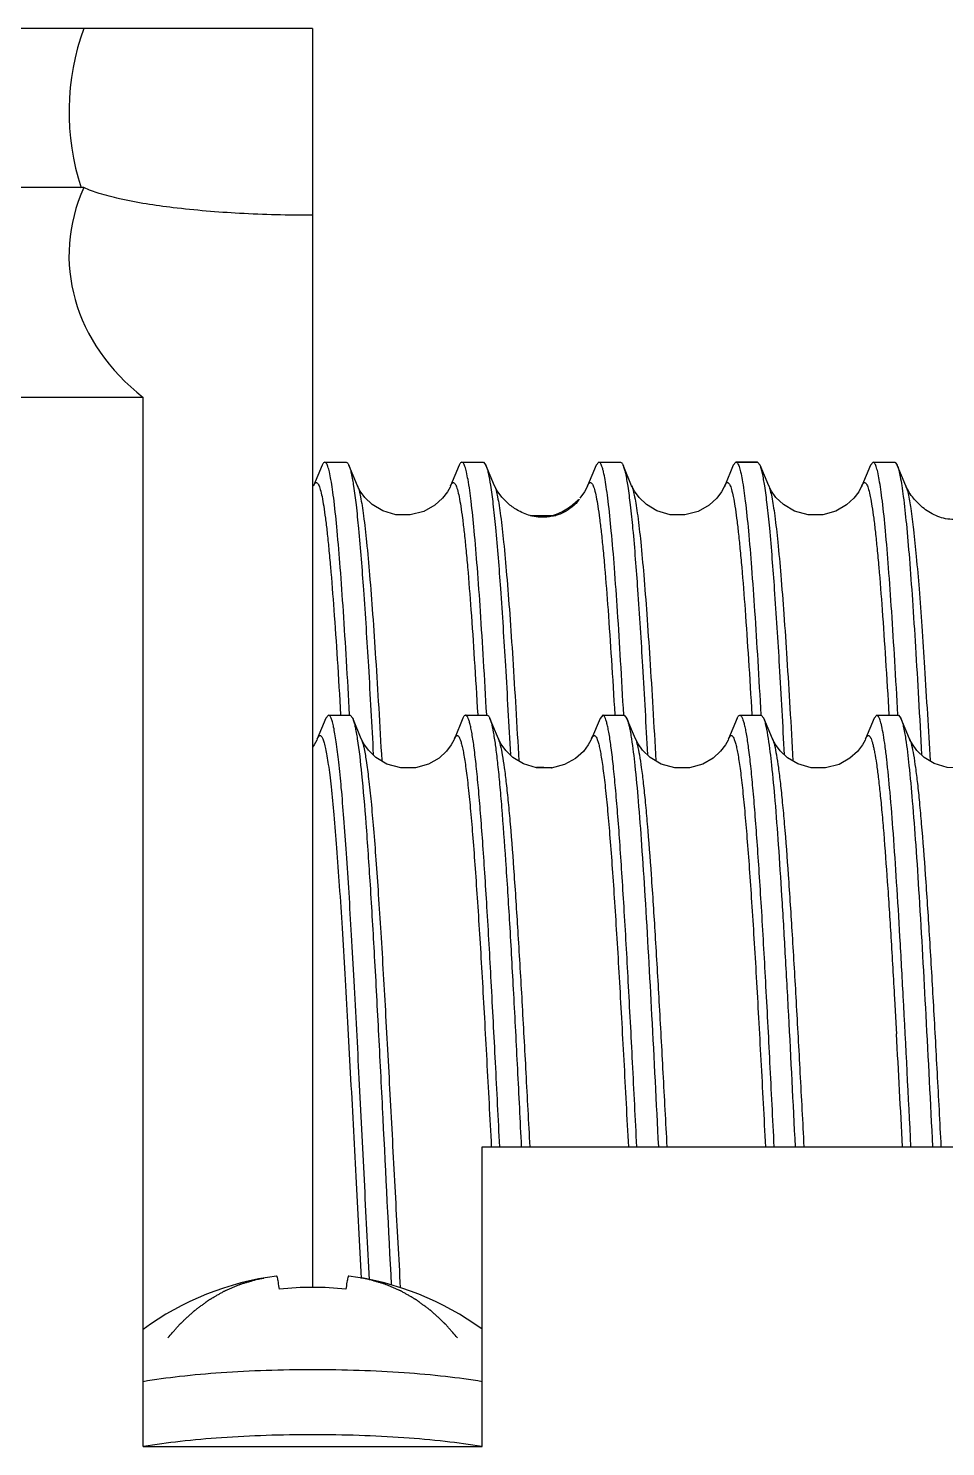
# Model space of a CAD drawing. Header units: millimetres. Extents: x 0 to 420, y 0 to 297.
# Drawn here: x 244.472 to 247.483, y 194.556 to 199.215 of the extents above; entities that cross this region are included whole.
import ezdxf

# ---------------------------------------------------------------- set-up
doc = ezdxf.new("R2010")
doc.units = ezdxf.units.MM
doc.header["$LTSCALE"] = 23.1
doc.layers.get('0').update_dxf_attribs({"linetype": 'CONTINUOUS'})
doc.layers.add('AXIS', color=7, linetype='CONTINUOUS')
doc.layers.add('COSMETIC', color=7, linetype='CONTINUOUS')

msp = doc.modelspace()

# ---------------------------------------------------------------- linework, layer by layer
at = {"color": 7, "linetype": 'CONTINUOUS'}
for p, q in [((244.8487, 198.0027), (242.255, 198.0027)), ((244.8487, 194.5559), (244.8487, 198.0027)), ((245.436, 197.7798), (245.4078, 197.7124)), ((245.5521, 197.7124), (245.5239, 197.7798)), ((245.886, 197.7799), (245.8578, 197.7124)), ((246.0021, 197.7123), (245.9739, 197.7799)), ((246.336, 197.7799), (246.3078, 197.7124)), ((246.4521, 197.7124), (246.4239, 197.7799)), ((246.786, 197.7799), (246.7578, 197.7124)), ((246.786, 197.7799), (246.7946, 197.7902)), ((246.8653, 197.7902), (246.7946, 197.7902)), ((246.8739, 197.7799), (246.8653, 197.7902)), ((246.9021, 197.7124), (246.8739, 197.7799)), ((247.236, 197.7799), (247.2078, 197.7124)), ((247.3521, 197.7123), (247.324, 197.7798)), ((246.1194, 197.6152), (246.2029, 197.6152)), ((245.4571, 196.9589), (245.4484, 196.9485)), ((245.5263, 196.9588), (245.5262, 196.9604)), ((245.5278, 196.9589), (245.5364, 196.9485)), ((246.8865, 196.9485), (246.8778, 196.9589)), ((245.4484, 196.9485), (245.4203, 196.881)), ((245.5646, 196.8811), (245.5364, 196.9485)), ((245.8985, 196.9485), (245.8703, 196.881)), ((246.0146, 196.881), (245.9865, 196.9484)), ((246.3485, 196.9484), (246.3203, 196.8809)), ((246.4646, 196.881), (246.4365, 196.9484)), ((246.7984, 196.9485), (246.7703, 196.881)), ((246.9146, 196.881), (246.8865, 196.9485)), ((247.2484, 196.9485), (247.2203, 196.881)), ((247.3646, 196.8811), (247.3364, 196.9485)), ((246.1877, 196.7852), (246.1401, 196.7861)), ((246.2323, 196.7965), (246.1877, 196.7852)), ((245.287, 195.1162), (245.2862, 195.1161)), ((245.5237, 195.1161), (245.5229, 195.1162)), ((244.8495, 194.556), (244.8482, 194.5558)), ((245.9618, 194.5558), (245.9604, 194.556))]:
    msp.add_line(p, q, dxfattribs=at)
for points in [[(245.8578, 197.7124), (245.8561, 197.7084), (245.8474, 197.6927), (245.8316, 197.6718), (245.8064, 197.6487), (245.7699, 197.628), (245.7254, 197.6166), (245.6785, 197.6174), (245.6351, 197.6301), (245.6006, 197.6509), (245.5765, 197.6738), (245.5614, 197.6944), (245.5534, 197.7094), (245.5521, 197.7124)], [(246.0453, 197.6552), (246.0256, 197.6749), (246.0106, 197.6957), (246.003, 197.7101), (246.0021, 197.7123)], [(246.3078, 197.7124), (246.3062, 197.7087), (246.2976, 197.693), (246.2818, 197.672)], [(246.7578, 197.7124), (246.7561, 197.7085), (246.7474, 197.6927), (246.7314, 197.6716), (246.7062, 197.6486), (246.6707, 197.6283), (246.6263, 197.6167), (246.5789, 197.6174), (246.5354, 197.63), (246.5009, 197.6507), (246.4767, 197.6737), (246.4615, 197.6943), (246.4534, 197.7095), (246.4521, 197.7124)], [(247.2078, 197.7124), (247.2062, 197.7086), (247.1977, 197.6931), (247.182, 197.6722), (247.1574, 197.6494), (247.1229, 197.6292), (247.0794, 197.6171), (247.0315, 197.617), (246.9864, 197.6295), (246.9506, 197.651), (246.9259, 197.6745), (246.911, 197.6952), (246.9032, 197.7098), (246.9021, 197.7124)], [(247.3606, 197.6957), (247.3533, 197.7095), (247.3521, 197.7123)], [(245.4203, 196.881), (245.4185, 196.877), (245.4096, 196.8609), (245.405, 196.854)], [(245.8703, 196.881), (245.8686, 196.8772), (245.8601, 196.8616), (245.8444, 196.8408), (245.8198, 196.8181), (245.7855, 196.7979), (245.7421, 196.7858), (245.694, 196.7856), (245.6487, 196.7983), (245.6126, 196.8199), (245.588, 196.8437), (245.5731, 196.8644), (245.5655, 196.8789), (245.5646, 196.8811)], [(246.1401, 196.7861), (246.0968, 196.799), (246.0626, 196.8199), (246.0387, 196.8429), (246.0237, 196.8634), (246.0158, 196.8782), (246.0146, 196.881)], [(246.3203, 196.8809), (246.3185, 196.8769), (246.3097, 196.861), (246.2936, 196.8398), (246.2682, 196.8167), (246.2323, 196.7965)], [(246.7703, 196.881), (246.7686, 196.8772), (246.76, 196.8615), (246.7443, 196.8406), (246.7197, 196.818), (246.6854, 196.7979), (246.6421, 196.7858), (246.5942, 196.7856), (246.549, 196.7981), (246.5129, 196.8197), (246.4882, 196.8434), (246.4732, 196.8643), (246.4656, 196.8788), (246.4646, 196.881)], [(247.2203, 196.881), (247.2185, 196.877), (247.2098, 196.8611), (247.1937, 196.84), (247.1685, 196.8171), (247.1331, 196.7969), (247.0889, 196.7854), (247.0415, 196.786), (246.9981, 196.7985), (246.9636, 196.8192), (246.9393, 196.8421), (246.9241, 196.8628), (246.9159, 196.878), (246.9146, 196.881)], [(247.6663, 196.8724), (247.6608, 196.8628), (247.6451, 196.8416), (247.6191, 196.8175), (247.5818, 196.7964), (247.5358, 196.785), (247.4881, 196.7865), (247.4457, 196.7996), (247.4124, 196.8202), (247.3887, 196.8429), (247.3738, 196.8633), (247.3658, 196.8783), (247.3646, 196.8811)]]:
    msp.add_lwpolyline(points, dxfattribs=at)
for centre, radius, start, end in [((246.1549, 196.0725), 0.7141, 89.9995, 91.2256), ((246.155, 196.0832), 0.7033, 87.1696, 90.0055), ((245.405, 194.184), 0.9396, 97.2594, 126.319), ((245.405, 194.184), 0.9396, 53.6908, 82.7405), ((245.405, 194.1254), 0.9536, 83.4484, 96.5516)]:
    msp.add_arc(centre, radius, start, end, dxfattribs=at)
for centre, ratio, end_param in [((245.405, 198.9402), 1, 3.457597), ((245.405, 198.4691), 0.81116, 3.943595)]:
    msp.add_ellipse(centre, major_axis=(0.8, 0), ratio=ratio, start_param=2.790685, end_param=end_param, dxfattribs=at)
for points, knots in [([(245.4446, 197.7902), (245.4429, 197.7902), (245.4403, 197.788), (245.4379, 197.7841), (245.4366, 197.7814), (245.436, 197.7798)], [0, 0, 0, 0, 0.360842, 0.639936, 1, 1, 1, 1]), ([(245.5262, 196.9604), (245.523, 197.0197), (245.5165, 197.133), (245.5065, 197.2941), (245.4964, 197.4364), (245.4865, 197.5569), (245.4778, 197.6427), (245.4706, 197.6986), (245.4656, 197.7305), (245.4607, 197.7556), (245.4564, 197.772), (245.4526, 197.7817), (245.4498, 197.7869), (245.4467, 197.7902), (245.4446, 197.7902)], [0, 0, 0, 0, 0.21268, 0.406686, 0.57811, 0.723513, 0.84001, 0.886692, 0.925362, 0.955885, 0.978205, 0.986339, 0.992536, 1, 1, 1, 1]), ([(245.5153, 197.7902), (245.517, 197.7902), (245.5196, 197.788), (245.522, 197.7841), (245.5233, 197.7814), (245.5239, 197.7798)], [0, 0, 0, 0, 0.361182, 0.640264, 1, 1, 1, 1]), ([(245.5239, 197.7798), (245.5255, 197.7762), (245.5283, 197.7674), (245.5339, 197.7445), (245.5371, 197.7252), (245.5393, 197.711)], [0, 0, 0, 0, 0.167801, 0.390352, 1, 1, 1, 1]), ([(246.7946, 197.7902), (246.7967, 197.7902), (246.7998, 197.7869), (246.8026, 197.7817), (246.8064, 197.772), (246.8106, 197.7556), (246.8181, 197.7177), (246.8267, 197.6533), (246.8366, 197.5569), (246.8464, 197.4362), (246.8565, 197.2939), (246.8665, 197.1328), (246.873, 197.0194), (246.8763, 196.9601)], [0, 0, 0, 0, 0.00747, 0.013664, 0.021794, 0.044115, 0.074635, 0.159992, 0.276491, 0.421893, 0.593318, 0.787325, 1, 1, 1, 1]), ([(246.8891, 197.7124), (246.8869, 197.7263), (246.8837, 197.7452), (246.8782, 197.7677), (246.8754, 197.7763), (246.8739, 197.7799)], [0, 0, 0, 0, 0.608927, 0.831654, 1, 1, 1, 1]), ([(245.5393, 197.711), (245.5424, 197.6906), (245.5483, 197.6442), (245.5598, 197.531), (245.5734, 197.3542), (245.589, 197.1066), (245.5989, 196.9259), (245.604, 196.8291)], [0, 0, 0, 0, 0.070045, 0.158499, 0.386077, 0.671385, 1, 1, 1, 1]), ([(246.954, 196.8288), (246.9489, 196.9259), (246.939, 197.1072), (246.9233, 197.3554), (246.9097, 197.5325), (246.8981, 197.6458), (246.8922, 197.692), (246.8891, 197.7124)], [0, 0, 0, 0, 0.32911, 0.614656, 0.84209, 0.930308, 1, 1, 1, 1]), ([(245.5915, 195.1043), (245.5858, 195.2135), (245.5746, 195.4338), (245.5583, 195.761), (245.5444, 196.0289), (245.533, 196.2325), (245.5247, 196.3722), (245.5164, 196.5004), (245.5081, 196.6153), (245.4998, 196.7153), (245.4916, 196.7991), (245.4845, 196.8582), (245.4785, 196.8965), (245.4744, 196.9183), (245.4703, 196.9354), (245.4668, 196.9466), (245.4637, 196.9531), (245.4613, 196.9568), (245.4587, 196.9589), (245.4571, 196.9589)], [0, 0, 0, 0, 0.176032, 0.355056, 0.527289, 0.607889, 0.683321, 0.752553, 0.814641, 0.86874, 0.914122, 0.950188, 0.964582, 0.976498, 0.985913, 0.992839, 0.995397, 0.997388, 1, 1, 1, 1]), ([(246.7984, 196.9484), (246.7991, 196.95), (246.8004, 196.9527), (246.8028, 196.9566), (246.8054, 196.9589), (246.8071, 196.9589)], [0, 0, 0, 0, 0.35963, 0.638851, 1, 1, 1, 1]), ([(246.8071, 196.9589), (246.8084, 196.9589), (246.8115, 196.9568), (246.8147, 196.9512), (246.8181, 196.9426), (246.8215, 196.9306), (246.825, 196.9154), (246.83, 196.8886), (246.8359, 196.847), (246.8428, 196.7877), (246.8497, 196.7164), (246.8566, 196.6338), (246.8635, 196.5407), (246.8705, 196.438), (246.8801, 196.2847), (246.8918, 196.077), (246.9055, 195.8141), (246.9146, 195.633), (246.9193, 195.5407)], [0, 0, 0, 0, 0.002727, 0.007067, 0.013514, 0.022199, 0.033153, 0.046377, 0.079561, 0.121504, 0.171838, 0.230101, 0.295743, 0.368146, 0.446621, 0.618745, 0.805578, 1, 1, 1, 1]), ([(245.5364, 196.9485), (245.5379, 196.9449), (245.5407, 196.9363), (245.5462, 196.9139), (245.5494, 196.895), (245.5516, 196.8811)], [0, 0, 0, 0, 0.168344, 0.391037, 1, 1, 1, 1]), ([(246.9014, 196.882), (246.8993, 196.8957), (246.8961, 196.9143), (246.8907, 196.9364), (246.8879, 196.9449), (246.8865, 196.9485)], [0, 0, 0, 0, 0.608068, 0.830966, 1, 1, 1, 1]), ([(245.5516, 196.8811), (245.5575, 196.8428), (245.5676, 196.7504), (245.581, 196.5905), (245.5944, 196.3907), (245.608, 196.1585), (245.6217, 195.9027), (245.6399, 195.5429), (245.6535, 195.2694), (245.6631, 195.087)], [0, 0, 0, 0, 0.064613, 0.15499, 0.267796, 0.398808, 0.543098, 0.69523, 1, 1, 1, 1]), ([(246.99, 195.5407), (246.9827, 195.6851), (246.9721, 195.8972), (246.9571, 196.172), (246.9463, 196.3586), (246.9354, 196.5255), (246.9247, 196.6688), (246.914, 196.7851), (246.9059, 196.8531), (246.9014, 196.882)], [0, 0, 0, 0, 0.322507, 0.473977, 0.614065, 0.739454, 0.847175, 0.934695, 1, 1, 1, 1]), ([(245.2893, 195.1109), (245.2889, 195.1123), (245.2884, 195.1141), (245.2877, 195.1158), (245.2872, 195.1163), (245.287, 195.1162)], [0, 0, 0, 0, 0.717109, 0.906681, 1, 1, 1, 1]), ([(245.2962, 195.0727), (245.295, 195.0806), (245.2929, 195.0934), (245.2905, 195.1061), (245.2893, 195.1109)], [0, 0, 0, 0, 0.617468, 1, 1, 1, 1]), ([(245.5206, 195.1109), (245.5194, 195.1061), (245.517, 195.0934), (245.515, 195.0806), (245.5138, 195.0727)], [0, 0, 0, 0, 0.382532, 1, 1, 1, 1]), ([(245.5229, 195.1162), (245.5227, 195.1163), (245.5222, 195.1158), (245.5215, 195.1141), (245.521, 195.1123), (245.5206, 195.1109)], [0, 0, 0, 0, 0.093325, 0.282902, 1, 1, 1, 1]), ([(245.9618, 194.7692), (245.9219, 194.7759), (245.8366, 194.7874), (245.7018, 194.7993), (245.5562, 194.8067), (245.405, 194.8092), (245.2537, 194.8067), (245.1081, 194.7993), (244.9733, 194.7874), (244.888, 194.7759), (244.8481, 194.7692)], [0, 0, 0, 0, 0.108547, 0.230997, 0.363048, 0.5, 0.636952, 0.769003, 0.891453, 1, 1, 1, 1]), ([(245.9604, 194.556), (245.9206, 194.5627), (245.8354, 194.5741), (245.701, 194.586), (245.5557, 194.5933), (245.405, 194.5958), (245.2542, 194.5933), (245.1089, 194.586), (244.9745, 194.5741), (244.8893, 194.5627), (244.8495, 194.556)], [0, 0, 0, 0, 0.108653, 0.23112, 0.363126, 0.5, 0.636874, 0.76888, 0.891347, 1, 1, 1, 1])]:
    msp.add_open_spline(points, degree=3, knots=knots, dxfattribs=at)
at = {"layer": 'AXIS', "color": 7, "linetype": 'CONTINUOUS'}
for p, q in [((245.405, 199.2152), (242.255, 199.2152)), ((245.405, 199.2152), (245.405, 195.0782)), ((244.6537, 198.6922), (242.255, 198.6922)), ((245.4446, 197.7902), (245.5153, 197.7902)), ((245.8946, 197.7902), (245.9653, 197.7902)), ((245.9653, 197.7902), (245.9739, 197.7799)), ((246.3446, 197.7902), (246.336, 197.7799)), ((246.3446, 197.7902), (246.4153, 197.7902)), ((246.7946, 197.7902), (246.8653, 197.7902)), ((247.2446, 197.7902), (247.236, 197.7799)), ((247.2446, 197.7902), (247.3153, 197.7902)), ((247.3574, 197.6962), (247.3596, 197.6873)), ((245.4571, 196.9589), (245.5278, 196.9589)), ((245.9071, 196.9589), (245.9778, 196.9589)), ((246.3571, 196.9589), (246.3485, 196.9484)), ((246.3571, 196.9589), (246.4278, 196.9589)), ((246.4278, 196.9589), (246.4365, 196.9484)), ((246.8071, 196.9589), (246.8778, 196.9589)), ((247.2571, 196.9589), (247.2484, 196.9485)), ((247.2571, 196.9589), (247.3278, 196.9589)), ((247.3278, 196.9589), (247.3364, 196.9485)), ((247.3152, 196.0276), (247.3208, 195.9283)), ((247.3208, 195.9283), (247.3217, 195.912)), ((245.9612, 195.5407), (249.105, 195.5407)), ((245.9612, 194.5559), (245.9612, 195.5407)), ((244.8487, 194.5559), (245.9612, 194.5559))]:
    msp.add_line(p, q, dxfattribs=at)
for centre, radius, start, end in [((80.1586, 187.2014), 167.4185, 2.855152, 3.024701), ((99.7118, 187.8353), 147.8307, 2.98778, 3.131874)]:
    msp.add_arc(centre, radius, start, end, dxfattribs=at)
for points, knots in [([(245.405, 198.601), (245.3249, 198.601), (245.1718, 198.6049), (244.96, 198.6222), (244.8061, 198.6456), (244.7087, 198.6705), (244.67, 198.6845), (244.6537, 198.6922)], [0, 0, 0, 0, 0.316036, 0.603821, 0.838103, 0.928944, 1, 1, 1, 1]), ([(245.8946, 197.7902), (245.8929, 197.7902), (245.8903, 197.788), (245.8879, 197.7841), (245.8866, 197.7814), (245.886, 197.7799)], [0, 0, 0, 0, 0.361658, 0.64058, 1, 1, 1, 1]), ([(245.9763, 196.9605), (245.973, 197.0197), (245.9665, 197.1331), (245.9565, 197.2941), (245.9465, 197.4364), (245.9365, 197.557), (245.9267, 197.6534), (245.9181, 197.7177), (245.9106, 197.7556), (245.9064, 197.772), (245.9026, 197.7817), (245.8999, 197.7869), (245.8967, 197.7902), (245.8946, 197.7902)], [0, 0, 0, 0, 0.212682, 0.406689, 0.578114, 0.723519, 0.840013, 0.925366, 0.955886, 0.978203, 0.986332, 0.992524, 1, 1, 1, 1]), ([(245.9739, 197.7799), (245.9754, 197.7763), (245.9781, 197.7679), (245.9835, 197.7461), (245.9867, 197.7277), (245.9888, 197.7142)], [0, 0, 0, 0, 0.169273, 0.392248, 1, 1, 1, 1]), ([(246.4263, 196.9593), (246.423, 197.0187), (246.4166, 197.1322), (246.4066, 197.2935), (246.3965, 197.4359), (246.3866, 197.5566), (246.3779, 197.6425), (246.3706, 197.6984), (246.3656, 197.7304), (246.3613, 197.7528), (246.3576, 197.7671), (246.3551, 197.7752), (246.3526, 197.7817), (246.3499, 197.7869), (246.3467, 197.7902), (246.3446, 197.7902)], [0, 0, 0, 0, 0.212649, 0.406642, 0.578067, 0.723477, 0.839984, 0.886675, 0.92535, 0.955874, 0.968058, 0.978198, 0.986327, 0.992522, 1, 1, 1, 1]), ([(246.4153, 197.7902), (246.417, 197.7902), (246.4196, 197.788), (246.422, 197.7841), (246.4233, 197.7814), (246.4239, 197.7799)], [0, 0, 0, 0, 0.361478, 0.640452, 1, 1, 1, 1]), ([(246.4239, 197.7799), (246.4254, 197.7762), (246.4283, 197.7675), (246.4339, 197.7447), (246.4371, 197.7253), (246.4393, 197.7112)], [0, 0, 0, 0, 0.167726, 0.39026, 1, 1, 1, 1]), ([(247.3263, 196.9596), (247.323, 197.019), (247.3165, 197.1324), (247.3065, 197.2936), (247.2965, 197.436), (247.2865, 197.5567), (247.2779, 197.6425), (247.2706, 197.6985), (247.2656, 197.7304), (247.2606, 197.7556), (247.2564, 197.772), (247.2526, 197.7817), (247.2498, 197.7869), (247.2467, 197.7902), (247.2446, 197.7902)], [0, 0, 0, 0, 0.21266, 0.406658, 0.578083, 0.723493, 0.839998, 0.886688, 0.925366, 0.955889, 0.978211, 0.986341, 0.992535, 1, 1, 1, 1]), ([(247.3153, 197.7902), (247.3156, 197.7902), (247.3169, 197.79), (247.318, 197.7892), (247.3187, 197.7885)], [0, 0, 0, 0, 0.223178, 1, 1, 1, 1]), ([(247.3187, 197.7885), (247.3192, 197.7881), (247.3214, 197.7855), (247.3229, 197.7823), (247.324, 197.7798)], [0, 0, 0, 0, 0.193135, 1, 1, 1, 1]), ([(247.324, 197.7798), (247.326, 197.7748), (247.3298, 197.7622), (247.3346, 197.7399), (247.3395, 197.7109), (247.3466, 197.6593), (247.3551, 197.5793), (247.3648, 197.466), (247.3746, 197.3312), (247.3845, 197.1776), (247.3944, 197.0082), (247.4008, 196.8902), (247.404, 196.8292)], [0, 0, 0, 0, 0.017027, 0.040961, 0.071794, 0.109439, 0.204479, 0.324351, 0.466774, 0.629008, 0.807907, 1, 1, 1, 1]), ([(245.4078, 197.7124), (245.4086, 197.7143), (245.4102, 197.7176), (245.4128, 197.7214), (245.4159, 197.7236), (245.4194, 197.7228), (245.4222, 197.7198), (245.4249, 197.715), (245.4276, 197.7083), (245.4316, 197.6954), (245.4364, 197.6743), (245.4418, 197.6431), (245.4472, 197.6041), (245.4527, 197.5577), (245.4582, 197.5041), (245.466, 197.4192), (245.4754, 197.2978), (245.4863, 197.1361), (245.4933, 197.0211), (245.4969, 196.9605)], [0, 0, 0, 0, 0.008009, 0.013808, 0.017871, 0.021469, 0.026279, 0.033141, 0.042329, 0.053936, 0.084511, 0.124909, 0.175025, 0.234661, 0.303427, 0.380891, 0.560145, 0.768216, 1, 1, 1, 1]), ([(245.5521, 197.7124), (245.5542, 197.7075), (245.5579, 197.6953), (245.5627, 197.6737), (245.5675, 197.6458), (245.5746, 197.5966), (245.583, 197.5205), (245.5927, 197.4128), (245.6025, 197.285), (245.6123, 197.1396), (245.6221, 196.9792), (245.6284, 196.8676), (245.6317, 196.8098)], [0, 0, 0, 0, 0.017551, 0.041918, 0.073145, 0.111112, 0.206474, 0.326335, 0.468569, 0.630321, 0.808611, 1, 1, 1, 1]), ([(245.8578, 197.7124), (245.8586, 197.7144), (245.8602, 197.7177), (245.8628, 197.7215), (245.866, 197.7236), (245.8694, 197.7228), (245.8722, 197.7197), (245.8749, 197.715), (245.8776, 197.7082), (245.8816, 197.6954), (245.8864, 197.6743), (245.8918, 197.6429), (245.8972, 197.6039), (245.9027, 197.5575), (245.9082, 197.5039), (245.916, 197.419), (245.9254, 197.2977), (245.9363, 197.1359), (245.9433, 197.021), (245.9469, 196.9603)], [0, 0, 0, 0, 0.008002, 0.013776, 0.017812, 0.021418, 0.026248, 0.033111, 0.042284, 0.053873, 0.084451, 0.124955, 0.175176, 0.234804, 0.30351, 0.380954, 0.56024, 0.768194, 1, 1, 1, 1]), ([(245.9888, 197.7142), (245.992, 197.694), (245.9979, 197.6478), (246.0095, 197.5347), (246.0232, 197.3574), (246.0388, 197.1085), (246.0489, 196.9266), (246.0541, 196.8292)], [0, 0, 0, 0, 0.069235, 0.157143, 0.38439, 0.670227, 1, 1, 1, 1]), ([(246.0021, 197.7123), (246.0042, 197.7074), (246.0078, 197.6953), (246.0127, 197.6737), (246.0175, 197.6458), (246.0246, 197.5965), (246.033, 197.5204), (246.0427, 197.4126), (246.0525, 197.2847), (246.0623, 197.1391), (246.0721, 196.9786), (246.0785, 196.8669), (246.0817, 196.8091)], [0, 0, 0, 0, 0.017539, 0.041867, 0.073025, 0.11097, 0.206402, 0.326272, 0.468523, 0.630393, 0.808644, 1, 1, 1, 1]), ([(246.3078, 197.7124), (246.3086, 197.7144), (246.3102, 197.7177), (246.3128, 197.7215), (246.316, 197.7236), (246.3194, 197.7227), (246.3222, 197.7197), (246.3249, 197.7149), (246.3276, 197.7082), (246.3316, 197.6953), (246.3364, 197.6742), (246.3418, 197.6429), (246.3473, 197.6039), (246.3527, 197.5574), (246.3583, 197.5038), (246.366, 197.4188), (246.3754, 197.2974), (246.3863, 197.1355), (246.3933, 197.0205), (246.3969, 196.9599)], [0, 0, 0, 0, 0.007995, 0.013759, 0.017787, 0.021396, 0.026236, 0.033108, 0.042286, 0.053872, 0.084407, 0.124836, 0.175057, 0.234737, 0.303492, 0.380931, 0.560213, 0.768295, 1, 1, 1, 1]), ([(246.4393, 197.7112), (246.4424, 197.6908), (246.4483, 197.6444), (246.4598, 197.5312), (246.4734, 197.3543), (246.489, 197.1067), (246.4989, 196.9259), (246.504, 196.8291)], [0, 0, 0, 0, 0.070003, 0.158429, 0.385992, 0.671327, 1, 1, 1, 1]), ([(246.4521, 197.7124), (246.4541, 197.7075), (246.4578, 197.6953), (246.4626, 197.6737), (246.4675, 197.6459), (246.4746, 197.5966), (246.483, 197.5205), (246.4927, 197.4127), (246.5025, 197.2849), (246.5123, 197.1393), (246.5221, 196.9788), (246.5285, 196.8671), (246.5317, 196.8093)], [0, 0, 0, 0, 0.017553, 0.041903, 0.073072, 0.111008, 0.206426, 0.326278, 0.468478, 0.630284, 0.808598, 1, 1, 1, 1]), ([(246.7578, 197.7124), (246.7586, 197.7143), (246.7602, 197.7176), (246.7628, 197.7215), (246.766, 197.7236), (246.7694, 197.7228), (246.7722, 197.7198), (246.7749, 197.715), (246.7776, 197.7083), (246.7816, 197.6954), (246.7864, 197.6743), (246.7918, 197.643), (246.7972, 197.604), (246.8027, 197.5575), (246.8082, 197.5039), (246.816, 197.419), (246.8254, 197.2976), (246.8363, 197.1358), (246.8433, 197.0208), (246.8469, 196.9602)], [0, 0, 0, 0, 0.008006, 0.013801, 0.017857, 0.021457, 0.026279, 0.033143, 0.042323, 0.053919, 0.084481, 0.124914, 0.175122, 0.234791, 0.303536, 0.380962, 0.56018, 0.768187, 1, 1, 1, 1]), ([(246.9021, 197.7124), (246.9042, 197.7075), (246.9078, 197.6953), (246.9127, 197.6737), (246.9175, 197.6458), (246.9246, 197.5965), (246.933, 197.5203), (246.9427, 197.4125), (246.9525, 197.2846), (246.9623, 197.1389), (246.9721, 196.9783), (246.9785, 196.8666), (246.9817, 196.8087)], [0, 0, 0, 0, 0.017551, 0.041905, 0.073084, 0.11103, 0.20644, 0.326291, 0.468519, 0.630326, 0.808596, 1, 1, 1, 1]), ([(247.2078, 197.7124), (247.2086, 197.7143), (247.2102, 197.7176), (247.2129, 197.7215), (247.216, 197.7236), (247.2195, 197.7228), (247.2222, 197.7197), (247.2249, 197.715), (247.2276, 197.7082), (247.2316, 197.6954), (247.2364, 197.6742), (247.2418, 197.6429), (247.2473, 197.6039), (247.2527, 197.5574), (247.2582, 197.5038), (247.266, 197.4189), (247.2754, 197.2975), (247.2863, 197.1357), (247.2933, 197.0207), (247.2969, 196.9601)], [0, 0, 0, 0, 0.008004, 0.013796, 0.017847, 0.021449, 0.02628, 0.033154, 0.042346, 0.053954, 0.084543, 0.125006, 0.175233, 0.234902, 0.303639, 0.381061, 0.560297, 0.768272, 1, 1, 1, 1]), ([(247.3521, 197.7123), (247.3526, 197.7112), (247.3546, 197.7059), (247.3562, 197.7005), (247.3574, 197.6962)], [0, 0, 0, 0, 0.21264, 1, 1, 1, 1]), ([(247.6714, 197.7204), (247.6663, 197.7062), (247.6526, 197.6786), (247.6224, 197.6424), (247.5816, 197.6136), (247.5304, 197.5989), (247.4761, 197.6028), (247.4273, 197.6241), (247.3885, 197.6563), (247.3687, 197.6822), (247.3606, 197.6957)], [0, 0, 0, 0, 0.113938, 0.230072, 0.353292, 0.485826, 0.623238, 0.756114, 0.881083, 1, 1, 1, 1]), ([(246.1191, 197.6148), (246.1039, 197.6189), (246.0776, 197.6303), (246.0549, 197.6471), (246.0453, 197.6552)], [0, 0, 0, 0, 0.556538, 1, 1, 1, 1]), ([(246.1905, 197.6148), (246.2056, 197.6188), (246.2318, 197.6301), (246.2546, 197.6468), (246.2642, 197.6549)], [0, 0, 0, 0, 0.555729, 1, 1, 1, 1]), ([(246.2642, 197.6549), (246.2664, 197.6568), (246.2704, 197.6602), (246.2745, 197.664), (246.2775, 197.6664), (246.2784, 197.6672), (246.28, 197.6681), (246.28, 197.6678)], [0, 0, 0, 0, 0.426061, 0.75026, 0.86548, 0.945865, 1, 1, 1, 1]), ([(246.28, 197.6678), (246.28, 197.6675), (246.2796, 197.6669), (246.2786, 197.6651), (246.276, 197.6618), (246.272, 197.6571), (246.2686, 197.6537), (246.2667, 197.6518)], [0, 0, 0, 0, 0.034469, 0.098774, 0.310031, 0.616598, 1, 1, 1, 1]), ([(247.3596, 197.6873), (247.3633, 197.671), (247.37, 197.6314), (247.3786, 197.5621), (247.3874, 197.474), (247.3962, 197.3683), (247.4051, 197.2467), (247.4175, 197.0588), (247.426, 196.9115), (247.4317, 196.8096)], [0, 0, 0, 0, 0.057043, 0.136626, 0.237637, 0.358677, 0.497698, 0.652525, 1, 1, 1, 1]), ([(246.1547, 197.6092), (246.1517, 197.6094), (246.1397, 197.6102), (246.1277, 197.6124), (246.1191, 197.6148)], [0, 0, 0, 0, 0.253464, 1, 1, 1, 1]), ([(246.2032, 197.6149), (246.1994, 197.6138), (246.1835, 197.61), (246.1671, 197.6087), (246.1547, 197.6092)], [0, 0, 0, 0, 0.242229, 1, 1, 1, 1]), ([(246.2667, 197.6518), (246.2631, 197.6483), (246.2446, 197.632), (246.222, 197.6203), (246.2032, 197.6149)], [0, 0, 0, 0, 0.206277, 1, 1, 1, 1]), ([(245.9071, 196.9589), (245.9054, 196.9589), (245.9028, 196.9566), (245.9004, 196.9527), (245.8991, 196.95), (245.8985, 196.9485)], [0, 0, 0, 0, 0.360615, 0.639871, 1, 1, 1, 1]), ([(246.0193, 195.5407), (246.0146, 195.6331), (246.0055, 195.8141), (245.9918, 196.077), (245.9801, 196.2847), (245.9705, 196.438), (245.9635, 196.5407), (245.9566, 196.6338), (245.9497, 196.7164), (245.9428, 196.7877), (245.9359, 196.8469), (245.93, 196.8885), (245.925, 196.9154), (245.9215, 196.9306), (245.9181, 196.9426), (245.9147, 196.9512), (245.9115, 196.9568), (245.9084, 196.9589), (245.9071, 196.9589)], [0, 0, 0, 0, 0.194415, 0.38124, 0.55336, 0.631833, 0.704233, 0.769874, 0.828137, 0.878473, 0.920421, 0.953607, 0.966833, 0.977788, 0.986475, 0.992928, 0.997272, 1, 1, 1, 1]), ([(245.9778, 196.9589), (245.9795, 196.9589), (245.9821, 196.9566), (245.9845, 196.9527), (245.9858, 196.95), (245.9865, 196.9484)], [0, 0, 0, 0, 0.36109, 0.64015, 1, 1, 1, 1]), ([(246.4693, 195.5407), (246.4647, 195.633), (246.4555, 195.8141), (246.4418, 196.0769), (246.43, 196.2846), (246.4205, 196.438), (246.4136, 196.5407), (246.4066, 196.6338), (246.3997, 196.7164), (246.3928, 196.7877), (246.3859, 196.8469), (246.38, 196.8885), (246.375, 196.9154), (246.3715, 196.9306), (246.3681, 196.9426), (246.3647, 196.9512), (246.3616, 196.9568), (246.3584, 196.9589), (246.3571, 196.9589)], [0, 0, 0, 0, 0.194416, 0.381242, 0.553366, 0.631837, 0.704239, 0.769881, 0.828145, 0.878484, 0.920429, 0.953618, 0.966845, 0.977802, 0.986486, 0.992933, 0.997274, 1, 1, 1, 1]), ([(247.3438, 196.0355), (247.3404, 196.1006), (247.3335, 196.2256), (247.3228, 196.4037), (247.3122, 196.5619), (247.3016, 196.6967), (247.2924, 196.7927), (247.2847, 196.8556), (247.2794, 196.8916), (247.2748, 196.9167), (247.2709, 196.9328), (247.2683, 196.942), (247.2655, 196.9492), (247.2627, 196.955), (247.2594, 196.9589), (247.2571, 196.9589)], [0, 0, 0, 0, 0.210168, 0.403244, 0.574834, 0.721048, 0.838596, 0.885782, 0.924905, 0.955781, 0.968101, 0.978341, 0.986524, 0.992718, 1, 1, 1, 1]), ([(245.9865, 196.9484), (245.9893, 196.9416), (245.9941, 196.9236), (246.0003, 196.8909), (246.0065, 196.8472), (246.0129, 196.7929), (246.0193, 196.7283), (246.0282, 196.6233), (246.0392, 196.471), (246.0519, 196.2666), (246.0645, 196.0384), (246.0773, 195.7937), (246.0856, 195.626), (246.0899, 195.5407)], [0, 0, 0, 0, 0.015756, 0.039316, 0.070612, 0.109442, 0.155508, 0.208453, 0.333236, 0.479784, 0.643358, 0.818659, 1, 1, 1, 1]), ([(246.4365, 196.9484), (246.438, 196.9449), (246.4408, 196.9363), (246.4462, 196.9139), (246.4494, 196.8949), (246.4515, 196.8811)], [0, 0, 0, 0, 0.168625, 0.391409, 1, 1, 1, 1]), ([(247.3364, 196.9485), (247.3379, 196.945), (247.3407, 196.9364), (247.3462, 196.914), (247.3494, 196.8951), (247.3516, 196.8812)], [0, 0, 0, 0, 0.168338, 0.391043, 1, 1, 1, 1]), ([(245.4203, 196.881), (245.421, 196.8827), (245.4223, 196.8855), (245.4248, 196.8895), (245.4283, 196.8924), (245.4319, 196.8913), (245.4341, 196.889), (245.4364, 196.8856), (245.4396, 196.8785), (245.4435, 196.8663), (245.4479, 196.8476), (245.4523, 196.8237), (245.4567, 196.7947), (245.4612, 196.7608), (245.4675, 196.7059), (245.4752, 196.626), (245.484, 196.5174), (245.4929, 196.3932), (245.5019, 196.2554), (245.5108, 196.1062), (245.5197, 195.9479), (245.5287, 195.783), (245.5376, 195.6142), (245.5495, 195.389), (245.5585, 195.2203), (245.5647, 195.1087)], [0, 0, 0, 0, 0.002896, 0.005141, 0.008054, 0.009354, 0.01102, 0.013246, 0.016114, 0.023897, 0.034504, 0.047953, 0.064198, 0.083177, 0.104823, 0.15583, 0.216444, 0.285663, 0.362458, 0.445619, 0.533796, 0.625626, 0.719657, 0.814391, 1, 1, 1, 1]), ([(245.5646, 196.8811), (245.5662, 196.8773), (245.5691, 196.8682), (245.5749, 196.8444), (245.5817, 196.8046), (245.5895, 196.745), (245.5973, 196.6703), (245.6051, 196.5815), (245.613, 196.4796), (245.6209, 196.366), (245.6318, 196.1952), (245.6452, 195.9638), (245.6608, 195.6731), (245.6764, 195.3754), (245.6871, 195.1763), (245.6926, 195.0781)], [0, 0, 0, 0, 0.006823, 0.015854, 0.040519, 0.073841, 0.115521, 0.165018, 0.221707, 0.284947, 0.353939, 0.505603, 0.669291, 0.836848, 1, 1, 1, 1]), ([(245.8703, 196.881), (245.8713, 196.8835), (245.8729, 196.8869), (245.8757, 196.8903), (245.8777, 196.8917), (245.8798, 196.8921), (245.8819, 196.8912), (245.8838, 196.8895), (245.8866, 196.8855), (245.8898, 196.878), (245.8935, 196.8662), (245.8972, 196.8506), (245.9009, 196.8315), (245.9046, 196.8087), (245.9084, 196.7824), (245.9122, 196.7526), (245.9174, 196.7061), (245.9239, 196.6399), (245.9313, 196.5515), (245.9388, 196.4516), (245.9463, 196.3415), (245.9539, 196.2224), (245.9614, 196.0956), (245.9689, 195.9625), (245.979, 195.7769), (245.9865, 195.6357), (245.9915, 195.5407)], [0, 0, 0, 0, 0.005903, 0.008, 0.009642, 0.011035, 0.012495, 0.014306, 0.016626, 0.02306, 0.032052, 0.04365, 0.057852, 0.074639, 0.093983, 0.115851, 0.140202, 0.196045, 0.260841, 0.333903, 0.41448, 0.501622, 0.594336, 0.691626, 0.792435, 1, 1, 1, 1]), ([(246.0146, 196.881), (246.0175, 196.8742), (246.0222, 196.8567), (246.0284, 196.8251), (246.0346, 196.7831), (246.0409, 196.731), (246.0473, 196.6693), (246.0563, 196.5692), (246.0672, 196.4242), (246.0797, 196.2299), (246.0924, 196.0131), (246.105, 195.7809), (246.1134, 195.6217), (246.1177, 195.5407)], [0, 0, 0, 0, 0.016246, 0.040254, 0.07189, 0.110944, 0.15718, 0.210278, 0.335093, 0.481345, 0.644517, 0.819262, 1, 1, 1, 1]), ([(246.3203, 196.8809), (246.3213, 196.8834), (246.3229, 196.8868), (246.3257, 196.8902), (246.3277, 196.8916), (246.3298, 196.892), (246.3318, 196.8912), (246.3338, 196.8895), (246.3366, 196.8855), (246.3398, 196.878), (246.3435, 196.8662), (246.3472, 196.8507), (246.3509, 196.8316), (246.3546, 196.8088), (246.3584, 196.7825), (246.3621, 196.7527), (246.3674, 196.7062), (246.3739, 196.64), (246.3813, 196.5515), (246.3888, 196.4517), (246.3963, 196.3416), (246.4038, 196.2225), (246.4114, 196.0957), (246.4189, 195.9626), (246.429, 195.7769), (246.4365, 195.6357), (246.4415, 195.5407)], [0, 0, 0, 0, 0.005906, 0.008006, 0.009652, 0.011046, 0.012502, 0.014304, 0.01661, 0.023002, 0.031965, 0.043558, 0.057768, 0.074568, 0.093918, 0.115778, 0.140101, 0.195933, 0.260786, 0.333865, 0.414371, 0.501489, 0.594249, 0.691575, 0.792389, 1, 1, 1, 1]), ([(246.4515, 196.8811), (246.456, 196.8521), (246.4641, 196.7839), (246.4748, 196.6675), (246.4855, 196.5242), (246.5007, 196.2898), (246.5189, 195.9593), (246.5327, 195.6848), (246.54, 195.5407)], [0, 0, 0, 0, 0.065527, 0.153192, 0.260981, 0.38637, 0.677772, 1, 1, 1, 1]), ([(246.4646, 196.881), (246.4674, 196.8743), (246.4722, 196.8568), (246.4784, 196.8252), (246.4846, 196.7832), (246.4909, 196.7311), (246.4973, 196.6694), (246.5063, 196.5693), (246.5172, 196.4243), (246.5297, 196.2299), (246.5424, 196.0131), (246.555, 195.7809), (246.5634, 195.6216), (246.5677, 195.5407)], [0, 0, 0, 0, 0.016236, 0.040235, 0.071864, 0.110909, 0.157129, 0.21019, 0.334981, 0.481333, 0.644481, 0.819261, 1, 1, 1, 1]), ([(246.7703, 196.881), (246.7713, 196.8835), (246.7729, 196.8869), (246.7757, 196.8903), (246.7777, 196.8917), (246.7798, 196.892), (246.7819, 196.8912), (246.7838, 196.8895), (246.7866, 196.8855), (246.7898, 196.878), (246.7935, 196.8662), (246.7972, 196.8507), (246.8009, 196.8315), (246.8046, 196.8087), (246.8084, 196.7823), (246.8122, 196.7525), (246.8174, 196.7061), (246.8239, 196.64), (246.8313, 196.5515), (246.8388, 196.4516), (246.8463, 196.3415), (246.8539, 196.2224), (246.8614, 196.0956), (246.8689, 195.9625), (246.879, 195.7769), (246.8865, 195.6357), (246.8915, 195.5407)], [0, 0, 0, 0, 0.005897, 0.00799, 0.009628, 0.01102, 0.012482, 0.014292, 0.01661, 0.023022, 0.031996, 0.043599, 0.05782, 0.074629, 0.093987, 0.115852, 0.140177, 0.195992, 0.260806, 0.333881, 0.41445, 0.501588, 0.594311, 0.691623, 0.792438, 1, 1, 1, 1]), ([(246.9146, 196.881), (246.9174, 196.8743), (246.9222, 196.8568), (246.9284, 196.8252), (246.9346, 196.7832), (246.9409, 196.7312), (246.9473, 196.6694), (246.9563, 196.5693), (246.9672, 196.4244), (246.9797, 196.23), (246.9924, 196.0132), (247.005, 195.7809), (247.0134, 195.6217), (247.0177, 195.5407)], [0, 0, 0, 0, 0.016239, 0.040228, 0.071844, 0.110884, 0.157114, 0.210185, 0.334963, 0.481313, 0.64448, 0.819235, 1, 1, 1, 1]), ([(247.2203, 196.881), (247.2211, 196.8831), (247.2228, 196.8865), (247.2256, 196.8905), (247.2291, 196.8924), (247.2328, 196.8908), (247.2356, 196.887), (247.2385, 196.8813), (247.2414, 196.8732), (247.2443, 196.8629), (247.2472, 196.8502), (247.2514, 196.829), (247.2565, 196.797), (247.2623, 196.7521), (247.2682, 196.6988), (247.274, 196.6375), (247.2822, 196.5412), (247.2923, 196.4043), (247.3039, 196.2231), (247.3114, 196.0949), (247.3152, 196.0276)], [0, 0, 0, 0, 0.007478, 0.012749, 0.016396, 0.019934, 0.024974, 0.032185, 0.041792, 0.053879, 0.068461, 0.085526, 0.127017, 0.17814, 0.238641, 0.308176, 0.386218, 0.565603, 0.772121, 1, 1, 1, 1]), ([(247.3516, 196.8812), (247.356, 196.8522), (247.3641, 196.784), (247.3747, 196.6677), (247.3856, 196.5244), (247.4007, 196.2899), (247.4189, 195.9594), (247.4327, 195.6849), (247.44, 195.5407)], [0, 0, 0, 0, 0.065502, 0.153149, 0.260932, 0.38632, 0.677741, 1, 1, 1, 1]), ([(247.3646, 196.8811), (247.3674, 196.8744), (247.3722, 196.8569), (247.3783, 196.8254), (247.3846, 196.7834), (247.3909, 196.7314), (247.3972, 196.6696), (247.4062, 196.5695), (247.4171, 196.4246), (247.4297, 196.2302), (247.4424, 196.0133), (247.455, 195.781), (247.4634, 195.6217), (247.4677, 195.5407)], [0, 0, 0, 0, 0.016215, 0.040132, 0.071699, 0.110773, 0.157036, 0.210076, 0.334813, 0.481182, 0.644373, 0.81921, 1, 1, 1, 1])]:
    msp.add_open_spline(points, degree=3, knots=knots, dxfattribs=at)
at = {"layer": 'COSMETIC', "color": 7, "linetype": 'CONTINUOUS'}
for points, knots in [([(244.93, 194.9136), (244.935, 194.9193), (244.9426, 194.9279), (244.9515, 194.938), (244.9566, 194.9438), (244.9604, 194.9481), (244.9642, 194.9524), (244.967, 194.9556), (244.9689, 194.9578), (244.9697, 194.9587), (244.9703, 194.9594), (244.971, 194.9601), (244.9723, 194.9612), (244.974, 194.9629), (244.9769, 194.9655), (244.9804, 194.9688), (244.9861, 194.9741), (244.9932, 194.9807), (245.0003, 194.9873), (245.006, 194.9925), (245.0096, 194.9958), (245.0124, 194.9985), (245.0142, 195.0001), (245.0154, 195.0013), (245.0161, 195.0019), (245.0169, 195.0025), (245.0179, 195.0032), (245.0201, 195.0049), (245.0235, 195.0074), (245.0281, 195.0108), (245.0326, 195.0141), (245.0387, 195.0186), (245.0447, 195.0231), (245.0508, 195.0276), (245.0546, 195.0304), (245.0576, 195.0327), (245.0598, 195.0344), (245.0617, 195.0358), (245.0631, 195.0367), (245.0638, 195.0373), (245.0644, 195.0378), (245.065, 195.0381), (245.0658, 195.0385), (245.0672, 195.0393), (245.0692, 195.0405), (245.0716, 195.0419), (245.0748, 195.0437), (245.0787, 195.046), (245.0851, 195.0497), (245.0915, 195.0534), (245.0979, 195.0571), (245.1027, 195.0598), (245.1074, 195.0626), (245.111, 195.0647), (245.1134, 195.066), (245.1144, 195.0666), (245.1152, 195.0671), (245.116, 195.0675), (245.1175, 195.0681), (245.1196, 195.069), (245.1229, 195.0704), (245.127, 195.0722), (245.1337, 195.075), (245.142, 195.0786), (245.1503, 195.0821), (245.157, 195.0849), (245.1611, 195.0867), (245.1645, 195.0881), (245.1666, 195.089), (245.168, 195.0897), (245.1688, 195.09), (245.1697, 195.0902), (245.1708, 195.0905), (245.1734, 195.0913), (245.1773, 195.0924), (245.1825, 195.0939), (245.1877, 195.0954), (245.1947, 195.0974), (245.2069, 195.1009), (245.2173, 195.1039), (245.2242, 195.1059)], [0, 0, 0, 0, 0.0625, 0.09375, 0.109375, 0.125, 0.140625, 0.15625, 0.160156, 0.164062, 0.166016, 0.167969, 0.171875, 0.179688, 0.1875, 0.203125, 0.21875, 0.25, 0.28125, 0.296875, 0.3125, 0.320312, 0.328125, 0.332031, 0.333984, 0.335938, 0.339844, 0.34375, 0.359375, 0.375, 0.390625, 0.40625, 0.4375, 0.453125, 0.46875, 0.476562, 0.484375, 0.492188, 0.496094, 0.498047, 0.5, 0.501953, 0.503906, 0.507812, 0.515625, 0.523438, 0.53125, 0.546875, 0.5625, 0.59375, 0.609375, 0.625, 0.640625, 0.65625, 0.660156, 0.664062, 0.666016, 0.667969, 0.671875, 0.679688, 0.6875, 0.703125, 0.71875, 0.75, 0.78125, 0.796875, 0.8125, 0.820312, 0.828125, 0.832031, 0.833984, 0.835938, 0.839844, 0.84375, 0.859375, 0.875, 0.890625, 0.90625, 0.9375, 1, 1, 1, 1]), ([(245.2242, 195.1059), (245.2248, 195.106), (245.2256, 195.1062), (245.2267, 195.1064), (245.2274, 195.1066), (245.228, 195.1067), (245.2284, 195.1068), (245.2286, 195.1068), (245.2287, 195.1069), (245.2291, 195.1069), (245.2294, 195.107), (245.23, 195.1071), (245.2307, 195.1072), (245.2315, 195.1074), (245.2322, 195.1076), (245.2327, 195.1077), (245.233, 195.1077), (245.2332, 195.1078), (245.2333, 195.1078), (245.2334, 195.1078), (245.2337, 195.1079), (245.234, 195.1079), (245.2344, 195.108), (245.2348, 195.1081), (245.2351, 195.1081), (245.2352, 195.1082), (245.2354, 195.1082), (245.2356, 195.1082), (245.2361, 195.1083), (245.2368, 195.1085), (245.2377, 195.1086), (245.2385, 195.1088), (245.2396, 195.109), (245.2415, 195.1093), (245.2431, 195.1096), (245.2442, 195.1098)], [0, 0, 0, 0, 0.125, 0.1875, 0.25, 0.28125, 0.3125, 0.328125, 0.335938, 0.34375, 0.359375, 0.375, 0.40625, 0.4375, 0.46875, 0.484375, 0.492188, 0.5, 0.507812, 0.515625, 0.53125, 0.5625, 0.59375, 0.625, 0.640625, 0.65625, 0.664062, 0.671875, 0.6875, 0.71875, 0.75, 0.78125, 0.8125, 0.875, 1, 1, 1, 1]), ([(245.5865, 195.1057), (245.5863, 195.1058), (245.5858, 195.1059), (245.5853, 195.106), (245.5849, 195.1061), (245.5847, 195.1061), (245.5845, 195.1062), (245.5844, 195.1062), (245.5841, 195.1062), (245.5836, 195.1063), (245.5829, 195.1065), (245.5821, 195.1067), (245.5812, 195.1068), (245.5805, 195.107), (245.58, 195.1071), (245.5798, 195.1071), (245.5797, 195.1072), (245.5795, 195.1072), (245.5792, 195.1073), (245.5789, 195.1073), (245.5784, 195.1074), (245.5781, 195.1075), (245.5778, 195.1075), (245.5777, 195.1076), (245.5776, 195.1076), (245.5774, 195.1076), (245.5771, 195.1077), (245.5766, 195.1078), (245.5759, 195.1079), (245.5751, 195.1081), (245.5744, 195.1082), (245.5738, 195.1083), (245.5735, 195.1084), (245.5732, 195.1085), (245.573, 195.1085), (245.5728, 195.1085), (245.5724, 195.1086), (245.572, 195.1087), (245.5716, 195.1088), (245.5713, 195.1088), (245.571, 195.1089), (245.5709, 195.1089), (245.5708, 195.1089), (245.5705, 195.109), (245.5701, 195.109), (245.5694, 195.1092), (245.5686, 195.1093), (245.5673, 195.1095), (245.5664, 195.1097), (245.5657, 195.1098)], [0, 0, 0, 0, 0.0625, 0.09375, 0.125, 0.140625, 0.15625, 0.164062, 0.171875, 0.1875, 0.21875, 0.25, 0.28125, 0.3125, 0.328125, 0.335938, 0.34375, 0.359375, 0.375, 0.40625, 0.4375, 0.46875, 0.484375, 0.492188, 0.5, 0.507812, 0.515625, 0.53125, 0.5625, 0.59375, 0.625, 0.640625, 0.65625, 0.664062, 0.671875, 0.6875, 0.71875, 0.75, 0.78125, 0.8125, 0.820312, 0.828125, 0.835938, 0.84375, 0.859375, 0.875, 0.90625, 0.9375, 1, 1, 1, 1]), ([(245.88, 194.9136), (245.8749, 194.9193), (245.8673, 194.9279), (245.8584, 194.938), (245.8533, 194.9438), (245.8495, 194.9481), (245.8457, 194.9524), (245.8429, 194.9556), (245.841, 194.9578), (245.8402, 194.9587), (245.8396, 194.9594), (245.8389, 194.9601), (245.8376, 194.9612), (245.8359, 194.9629), (245.833, 194.9655), (245.8295, 194.9688), (245.8238, 194.9741), (245.8167, 194.9807), (245.8096, 194.9873), (245.8039, 194.9925), (245.8003, 194.9958), (245.7975, 194.9985), (245.7957, 195.0001), (245.7945, 195.0013), (245.7938, 195.0019), (245.793, 195.0025), (245.7921, 195.0032), (245.7898, 195.0049), (245.7864, 195.0074), (245.7818, 195.0108), (245.7773, 195.0141), (245.7712, 195.0186), (245.7652, 195.0231), (245.7591, 195.0276), (245.7554, 195.0304), (245.7523, 195.0327), (245.7501, 195.0344), (245.7482, 195.0358), (245.7468, 195.0367), (245.7461, 195.0373), (245.7455, 195.0378), (245.7449, 195.0381), (245.7441, 195.0385), (245.7427, 195.0393), (245.7407, 195.0405), (245.7383, 195.0419), (245.7352, 195.0437), (245.7312, 195.046), (245.7248, 195.0497), (245.7184, 195.0534), (245.712, 195.0571), (245.7073, 195.0598), (245.7025, 195.0626), (245.6989, 195.0647), (245.6965, 195.066), (245.6955, 195.0666), (245.6947, 195.0671), (245.6939, 195.0675), (245.6924, 195.0681), (245.6903, 195.069), (245.687, 195.0704), (245.6829, 195.0722), (245.6762, 195.075), (245.6679, 195.0786), (245.6596, 195.0821), (245.6529, 195.0849), (245.6488, 195.0867), (245.6454, 195.0881), (245.6434, 195.089), (245.6419, 195.0897), (245.6411, 195.09), (245.6402, 195.0902), (245.6391, 195.0905), (245.6366, 195.0913), (245.6327, 195.0924), (245.6276, 195.0939), (245.6225, 195.0953), (245.6156, 195.0973), (245.6036, 195.1008), (245.5934, 195.1037), (245.5865, 195.1057)], [0, 0, 0, 0, 0.0625, 0.09375, 0.109375, 0.125, 0.140625, 0.15625, 0.160156, 0.164062, 0.166016, 0.167969, 0.171875, 0.179688, 0.1875, 0.203125, 0.21875, 0.25, 0.28125, 0.296875, 0.3125, 0.320312, 0.328125, 0.332031, 0.333984, 0.335938, 0.339844, 0.34375, 0.359375, 0.375, 0.390625, 0.40625, 0.4375, 0.453125, 0.46875, 0.476562, 0.484375, 0.492188, 0.496094, 0.498047, 0.5, 0.501953, 0.503906, 0.507812, 0.515625, 0.523438, 0.53125, 0.546875, 0.5625, 0.59375, 0.609375, 0.625, 0.640625, 0.65625, 0.660156, 0.664062, 0.666016, 0.667969, 0.671875, 0.679688, 0.6875, 0.703125, 0.71875, 0.75, 0.78125, 0.796875, 0.8125, 0.820312, 0.828125, 0.832031, 0.833984, 0.835938, 0.839844, 0.84375, 0.859375, 0.875, 0.890625, 0.90625, 0.9375, 1, 1, 1, 1])]:
    msp.add_open_spline(points, degree=3, knots=knots, dxfattribs=at)

doc.saveas('drawing.dxf')
